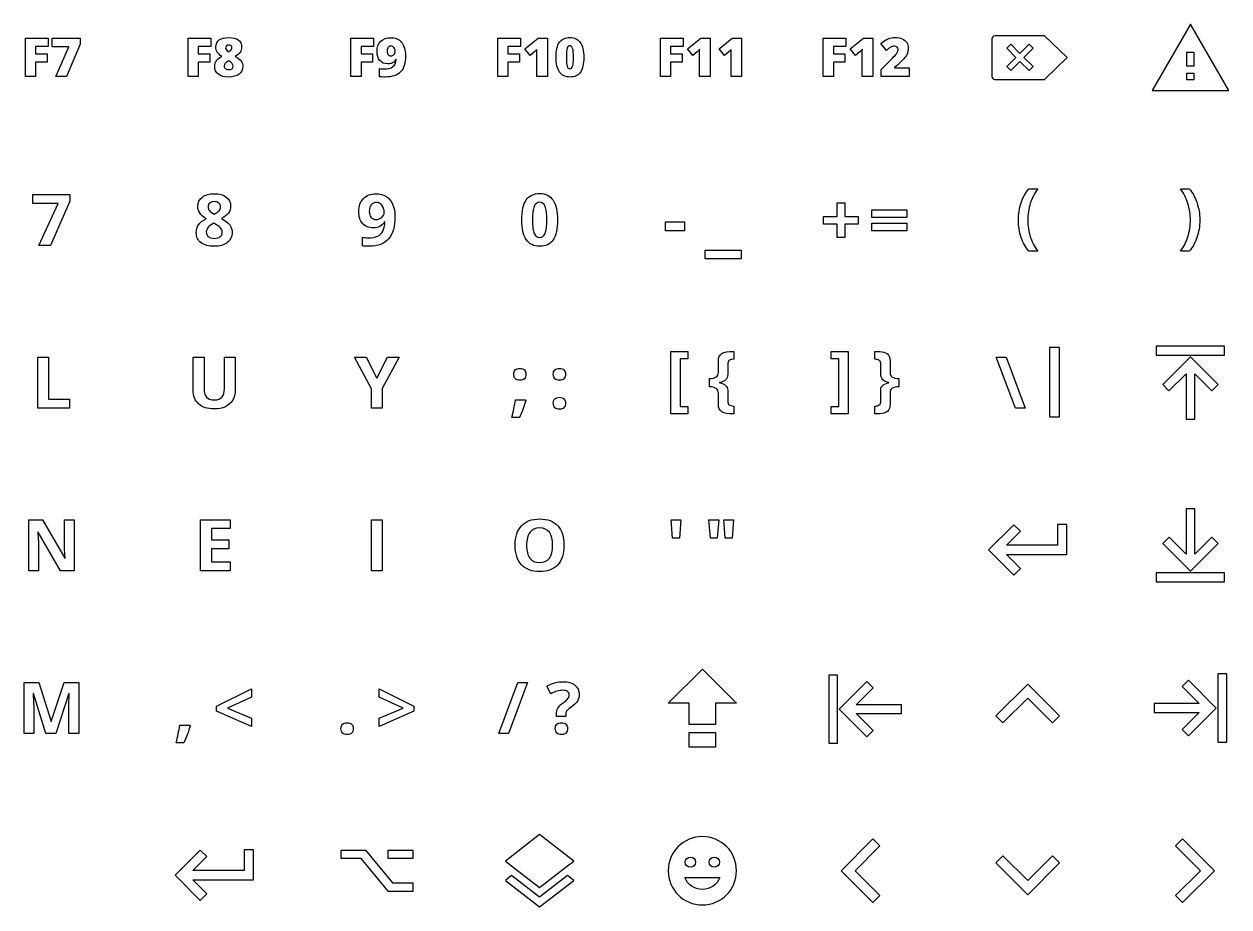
# Model space of a CAD drawing. Extents: x 5 to 280, y 5 to 108.
# Drawn here: x 139.2 to 280.3, y 4.9 to 108.2 of the extents above; entities that cross this region are included whole.
import ezdxf

# ---------------------------------------------------------------- set-up
doc = ezdxf.new("R2010")
doc.units = 0
doc.layers.add('Legends', color=7, linetype='CONTINUOUS')

msp = doc.modelspace()

# ---------------------------------------------------------------- linework, layer by layer
at = {"layer": 'Legends', "color": 7}
for points in [[(271.30001, 100.46364), (280.30001, 100.46364), (275.80002, 108.236361)], [(140.587825, 102.1), (139.390492, 102.1), (139.390492, 106.6), (142.049863, 106.6), (142.049863, 105.624282), (140.587825, 105.624282), (140.587825, 104.765527), (141.935978, 104.765527), (141.935978, 103.789809), (140.587825, 103.789809)], [(142.945554, 102.1), (144.490697, 105.587346), (142.542339, 105.587346), (142.542339, 106.593844), (145.789603, 106.593844), (145.789603, 105.876676), (144.204446, 102.1)], [(159.637825, 102.100001), (158.440492, 102.100001), (158.440492, 106.600002), (161.099863, 106.600002), (161.099863, 105.624284), (159.637825, 105.624284), (159.637825, 104.765528), (160.985978, 104.765528), (160.985978, 103.78981), (159.637825, 103.78981)], [(163.211354, 106.664639)], [(178.687825, 102.099997), (177.490492, 102.099997), (177.490492, 106.599997), (180.149863, 106.599997), (180.149863, 105.624279), (178.687825, 105.624279), (178.687825, 104.765524), (180.035978, 104.765524), (180.035978, 103.789806), (178.687825, 103.789806)], [(195.891039, 102.099997), (194.693707, 102.099997), (194.693707, 106.599997), (197.353078, 106.599997), (197.353078, 105.624279), (195.891039, 105.624279), (195.891039, 104.765524), (197.239193, 104.765524), (197.239193, 103.789806), (195.891039, 103.789806)], [(214.941039, 102.1), (213.743707, 102.1), (213.743707, 106.6), (216.403078, 106.6), (216.403078, 105.624282), (214.941039, 105.624282), (214.941039, 104.765527), (216.289193, 104.765527), (216.289193, 103.789809), (214.941039, 103.789809)], [(233.991039, 102.1), (232.793707, 102.1), (232.793707, 106.6), (235.453078, 106.6), (235.453078, 105.624282), (233.991039, 105.624282), (233.991039, 104.765527), (235.339193, 104.765527), (235.339193, 103.789809), (233.991039, 103.789809)], [(254.290191, 103.257826), (255.368823, 104.336459), (254.290191, 105.408087), (254.759466, 105.89137), (255.838098, 104.805734), (256.91673, 105.89137), (257.386005, 105.408087), (256.307373, 104.336459), (257.386005, 103.257826), (256.91673, 102.788551), (255.838098, 103.867183), (254.759466, 102.788551)], [(163.205201, 105.787416)], [(182.193638, 105.673527)], [(183.889599, 104.540835)], [(276.20911, 103.327276), (275.39092, 103.327276), (275.39092, 104.963637), (276.20911, 104.963637)], [(162.675786, 103.33427)], [(202.730301, 104.343841)], [(204.770999, 104.343841)], [(252.896375, 101.765952)], [(276.20911, 101.690914), (275.39092, 101.690914), (275.39092, 102.509095), (276.20911, 102.509095)], [(140.984885, 82.299998), (143.237962, 87.224759), (140.279002, 87.224759), (140.279002, 88.29179), (144.584063, 88.29179), (144.584063, 87.49562), (142.31457, 82.299998)], [(161.508209, 88.377973)], [(161.500001, 87.450477)], [(180.488451, 87.351981)], [(234.419789, 84.811626), (232.831554, 84.811626), (232.831554, 85.710395), (234.419789, 85.710395), (234.419789, 87.310942), (235.318558, 87.310942), (235.318558, 85.710395), (236.906793, 85.710395), (236.906793, 84.811626), (235.318558, 84.811626), (235.318558, 83.231599), (234.419789, 83.231599)], [(238.497312, 85.603692), (238.497312, 86.50246), (242.572551, 86.50246), (242.572551, 85.603692)], [(182.659448, 85.739125)], [(198.766876, 85.299998)], [(201.701212, 85.299998)], [(214.353127, 84.04008), (214.353127, 85.066072), (216.556958, 85.066072), (216.556958, 84.04008)], [(238.497312, 84.015457), (238.497312, 84.914225), (242.572551, 84.914225), (242.572551, 84.015457)], [(255.65833, 85.267165)], [(276.88345, 85.267171)], [(160.572504, 83.896442)], [(223.213592, 80.744595), (218.978298, 80.744595), (218.978298, 81.754171), (223.213592, 81.754171)], [(140.833038, 63.250003), (140.833038, 69.250003), (142.105268, 69.250003), (142.105268, 64.300619), (144.53892, 64.300619), (144.53892, 63.250003)], [(180.545877, 66.779415), (181.797587, 69.250003), (183.168312, 69.250003), (181.177888, 65.585161), (181.177888, 63.250003), (179.913866, 63.250003), (179.913866, 65.544121), (177.923442, 69.250003), (179.302375, 69.250003)], [(216.95505, 62.585159), (214.96873, 62.585159), (214.96873, 69.914844), (216.95505, 69.914844), (216.95505, 69.048907), (216.03577, 69.048907), (216.03577, 63.451096), (216.95505, 63.451096)], [(233.72531, 63.451096), (234.64049, 63.451096), (234.64049, 69.048907), (233.72531, 69.048907), (233.72531, 69.914844), (235.71163, 69.914844), (235.71163, 62.585159), (233.72531, 62.585159)], [(254.20421, 69.249996), (256.44088, 63.249996), (255.30408, 63.249996), (253.06741, 69.249996)], [(259.33274, 70.41463), (260.43261, 70.41463), (260.43261, 62.198488), (259.33274, 62.198488)], [(279.799885, 70.505853), (271.799885, 70.505853), (271.799885, 69.468743), (279.799885, 69.468743)], [(279.049885, 66.025383), (275.799885, 69.275383), (272.549885, 66.025433), (273.286213, 65.289103), (275.280354, 67.287153), (275.280354, 61.994183), (276.319416, 61.994183), (276.319416, 67.287153), (278.313557, 65.293013)], [(196.567149, 67.226744)], [(201.196424, 67.226744)], [(201.196424, 63.836868)], [(272.550131, 47.424619), (275.800131, 44.174619), (279.050131, 47.424569), (278.313803, 48.160899), (276.319662, 46.162849), (276.319662, 51.455819), (275.2806, 51.455819), (275.2806, 46.162849), (273.286459, 48.156989)], [(163.355004, 44.200003), (159.899464, 44.200003), (159.899464, 50.200003), (163.355004, 50.200003), (163.355004, 49.157595), (161.171693, 49.157595), (161.171693, 47.840222), (163.203157, 47.840222), (163.203157, 46.797814), (161.171693, 46.797814), (161.171693, 45.250619), (163.355004, 45.250619)], [(179.909762, 44.200003), (179.909762, 50.200003), (181.181991, 50.200003), (181.181991, 44.200003)], [(216.146561, 50.199997), (215.978298, 48.033102), (215.169817, 48.033102), (215.001554, 50.199997)], [(220.562429, 50.199997), (220.394167, 48.033102), (219.585685, 48.033102), (219.417423, 50.199997)], [(222.294304, 50.199997), (222.126041, 48.033102), (221.317559, 48.033102), (221.149297, 50.199997)], [(260.24297, 49.642578), (260.24297, 49.568358), (260.24297, 47.218749), (254.26055, 47.218749), (255.88164, 48.845702), (255.1082, 49.61914), (252.15898, 46.671874), (255.1082, 43.722655), (255.88164, 44.501952), (254.25859, 46.123046), (261.34062, 46.123046), (261.34062, 49.642577)], [(198.073305, 47.208208)], [(202.452238, 47.208208)], [(271.800131, 42.944149), (279.800131, 42.944149), (279.800131, 43.981259), (271.800131, 43.981259)], [(220.18059, 26.221028), (217.11937, 26.221028), (217.11937, 28.715173), (214.64998, 28.715173), (218.64998, 32.715173), (222.64998, 28.715173), (220.18059, 28.715173)], [(198.196424, 31.149995), (195.959762, 25.149995), (194.822963, 25.149995), (197.059625, 31.149995)], [(233.44414, 32.017578), (233.44414, 24.017578), (234.48125, 24.017578), (234.48125, 32.017578)], [(237.92461, 31.267578), (234.67461, 28.017578), (237.92456, 24.767578), (238.66089, 25.503906), (236.66284, 27.498047), (241.95581, 27.498047), (241.95581, 28.537109), (236.66284, 28.537109), (238.65698, 30.53125)], [(275.57539, 24.90012), (278.82539, 28.15012), (275.57544, 31.40012), (274.83911, 30.663792), (276.83716, 28.669651), (271.54419, 28.669651), (271.54419, 27.630589), (276.83716, 27.630589), (274.84302, 25.636448)], [(280.05586, 24.15012), (280.05586, 32.15012), (279.01875, 32.15012), (279.01875, 24.15012)], [(165.85429, 25.983103), (161.779051, 27.78064), (161.779051, 28.367507), (165.85429, 30.403075), (165.85429, 29.418123), (163.047176, 28.117165), (165.85429, 26.963951)], [(180.804427, 26.963949), (183.61154, 28.117163), (180.804427, 29.418121), (180.804427, 30.403073), (184.879666, 28.367505), (184.879666, 27.780638), (180.804427, 25.983101)], [(256.75078, 30.957033), (253.01641, 27.222658), (253.84258, 26.402346), (256.75078, 29.308596), (259.65703, 26.402346), (260.4832, 27.222658), (260.3953, 27.312498)], [(176.343415, 25.736863)], [(201.43035, 25.736863)], [(217.11937, 25.276398), (220.18059, 25.276398), (220.18059, 23.584814), (217.11937, 23.584814)], [(199.59999, 7.11556), (202.8711, 9.66223), (203.59999, 10.22667), (199.59999, 13.33779), (195.59999, 10.22667), (196.32444, 9.66223)], [(238.62773, 12.83398), (238.53793, 12.74418), (234.8934, 9.09965), (238.62777, 5.36723), (239.44809, 6.1934), (236.53988, 9.09965), (239.44809, 12.00785)], [(274.87188, 12.83398), (274.05156, 12.00781), (276.95977, 9.09961), (274.05156, 6.19336), (274.87188, 5.36719), (274.96168, 5.45509), (278.60621, 9.09962)], [(164.99297, 11.54297), (164.99297, 11.46877), (164.99297, 9.11916), (159.01055, 9.11916), (160.63164, 10.74611), (159.8582, 11.51955), (156.90898, 8.57033), (159.8582, 5.62307), (160.63164, 6.40236), (159.0125, 8.0215), (166.09062, 8.0215), (166.09062, 11.54299)], [(176.34754, 11.51724), (179.21211, 11.51724), (182.37627, 7.66771), (184.75247, 7.66771), (184.75247, 6.68276), (181.8879, 6.68276), (178.72374, 10.53228), (176.34754, 10.53228)], [(181.87969, 11.51724), (184.75247, 11.51724), (184.75247, 10.53228), (181.87969, 10.53228)], [(253.84258, 10.84766), (253.01641, 10.02734), (253.10431, 9.93754), (256.75079, 6.29301), (260.48321, 10.02738), (259.65704, 10.8477), (256.75079, 7.94145)], [(199.59999, 5.98667), (196.32, 8.53334), (195.59999, 7.97334), (199.59999, 4.86223), (203.59999, 7.97334), (202.87555, 8.53779)], [(218.64999, 6.90001)]]:
    msp.add_lwpolyline(points, close=True, dxfattribs=at)
for points in [[(199.005951, 104.987138), (198.495007, 104.565456), (197.864022, 105.341106), (199.409165, 106.599997), (200.504924, 106.599997), (200.504924, 102.099997)], [(218.055951, 104.987141), (217.545007, 104.565458), (216.914022, 105.341108), (218.459165, 106.6), (219.554924, 106.6), (219.554924, 102.1)], [(221.749523, 104.987141), (221.238577, 104.565458), (220.607592, 105.341108), (222.152736, 106.6), (223.248495, 106.6), (223.248495, 102.1)], [(237.105951, 104.987141), (236.595007, 104.565458), (235.964022, 105.341108), (237.509165, 106.6), (238.604924, 106.6), (238.604924, 102.1)], [(240.205471, 105.162586), (239.537551, 105.944391)], [(252.546169, 106.493723), (252.546169, 102.116157)], [(252.896375, 101.765952), (258.709781, 101.765952), (261.37134, 104.315446), (258.709781, 106.843928), (252.896375, 106.843928)], [(200.504924, 102.099997), (199.270656, 102.099997), (199.270656, 104.48235)], [(219.554924, 102.1), (218.320656, 102.1), (218.320656, 104.482353)], [(223.248495, 102.1), (222.014227, 102.1), (222.014227, 104.482353)], [(238.604924, 102.1), (237.370656, 102.1), (237.370656, 104.482353)], [(180.870109, 102.069218), (180.870109, 103.032624)], [(182.790766, 104.103757), (182.753826, 104.103757)], [(242.852531, 102.1), (239.586799, 102.1), (239.586799, 102.900274), (240.685636, 104.011423)], [(241.15041, 103.1342), (241.15041, 103.10342), (242.852531, 103.10342), (242.852531, 102.1)], [(256.89363, 88.96484), (257.91962, 88.96484)], [(274.62217, 88.964845), (275.64816, 88.964845)], [(181.489819, 85.082491), (181.440569, 85.082491)], [(178.842761, 82.275379), (178.842761, 83.293158)], [(257.91141, 81.635155), (256.89363, 81.635155)], [(275.64816, 81.63516), (274.63038, 81.63516)], [(159.037631, 65.384066), (159.037631, 69.250003), (160.305756, 69.250003), (160.305756, 65.576953)], [(162.694265, 65.585161), (162.694265, 69.250003), (163.962391, 69.250003)], [(163.962391, 69.250003), (163.962391, 65.36765)], [(222.33125, 69.914842), (222.33125, 68.99145)], [(238.82654, 68.99145), (238.82654, 69.914842)], [(220.53371, 67.436048), (220.53371, 67.468878), (220.53371, 68.773939)], [(221.61716, 68.41279), (221.61716, 67.185704)], [(239.54063, 67.185704), (239.54063, 68.41279)], [(240.62408, 68.773939), (240.62408, 67.468878), (240.62408, 67.427838)], [(219.4831, 65.757526), (219.4831, 66.738374)], [(241.67469, 66.738372), (241.67469, 65.757524)], [(220.53371, 63.730158), (220.53371, 65.022916)], [(220.65683, 66.274624), (220.65683, 66.225374)], [(221.61716, 65.355333), (221.61716, 65.318393), (221.61716, 64.091307)], [(239.54063, 64.091315), (239.54063, 65.318401), (239.54063, 65.363541)], [(240.49686, 66.225374), (240.49686, 66.274624)], [(240.62408, 65.022914), (240.62408, 63.730166)], [(196.760036, 64.226745), (197.909146, 64.226745)], [(197.909146, 64.226745), (197.970705, 64.132355)], [(222.33125, 63.512648), (222.33125, 62.585151)], [(238.82654, 62.585159), (238.82654, 63.512656)], [(197.248407, 62.166555), (196.345535, 62.166555)], [(140.927428, 47.023532), (140.927428, 44.200003), (139.79063, 44.200003), (139.79063, 50.200003), (141.395281, 50.200003), (144.0013, 45.706159), (144.03003, 45.706159)], [(143.968468, 47.360058), (143.968468, 50.200003), (145.113475, 50.200003), (145.113475, 44.200003)], [(145.113475, 44.200003), (143.496512, 44.200003), (140.886389, 48.738991), (140.849453, 48.738991)], [(140.377507, 27.940695), (140.377507, 25.149997), (139.240709, 25.149997), (139.240709, 31.149997), (140.972583, 31.149997), (142.392555, 26.561762), (142.417179, 26.561762), (143.923335, 31.149997), (145.655209, 31.149997), (145.655209, 25.149997), (144.469162, 25.149997), (144.469162, 27.989942)], [(141.781064, 25.149997), (140.336468, 29.857247), (140.299532, 29.857247)], [(144.530722, 29.849039), (144.493782, 29.849039), (142.946591, 25.149997), (141.781064, 25.149997)], [(200.900938, 29.824414), (200.453606, 30.723182)], [(201.561677, 27.140419), (201.561677, 27.444113)], [(202.649228, 27.386657), (202.649228, 27.140419), (201.561677, 27.140419)], [(157.461677, 26.126742), (158.610788, 26.126742), (158.672348, 26.03235)], [(157.950049, 24.06655), (157.047177, 24.06655)], [(216.60599, 8.30001), (220.69399, 8.30001)]]:
    msp.add_lwpolyline(points, dxfattribs=at)
for points in [[(161.693912, 105.571958), (161.693912, 105.916691), (161.828317, 106.184475), (162.097127, 106.37531)], [(162.097127, 106.37531), (162.365937, 106.568196), (162.737346, 106.664639), (163.211354, 106.664639)], [(163.211354, 106.664639), (163.685362, 106.664639), (164.053693, 106.569222), (164.316347, 106.378388)], [(164.316347, 106.378388), (164.581053, 106.187553), (164.713406, 105.916691), (164.713406, 105.565802)], [(180.565386, 105.048701), (180.565386, 105.547333), (180.706973, 105.938236), (180.990146, 106.221409)], [(180.990146, 106.221409), (181.275372, 106.504583), (181.665249, 106.64617), (182.159777, 106.64617)], [(182.159777, 106.64617), (182.709709, 106.64617), (183.135495, 106.463544), (183.437137, 106.09829)], [(183.437137, 106.09829), (183.738779, 105.733037), (183.889599, 105.213885), (183.889599, 104.540835)], [(201.520657, 104.343841), (201.520657, 105.144115), (201.654036, 105.730982), (201.920793, 106.104443)], [(201.920793, 106.104443), (202.187551, 106.477904), (202.595896, 106.664635), (203.145828, 106.664635)], [(203.145828, 106.664635), (203.681396, 106.664635), (204.085636, 106.469696), (204.35855, 106.07982)], [(204.35855, 106.07982), (204.633516, 105.691995), (204.770999, 105.113335), (204.770999, 104.343841)], [(239.537551, 105.944391), (239.769425, 106.151642), (239.964364, 106.299385), (240.122367, 106.38762)], [(240.122367, 106.38762), (240.28037, 106.477907), (240.45171, 106.546649), (240.636388, 106.593844)], [(240.636388, 106.593844), (240.823119, 106.64104), (241.032421, 106.664637), (241.264295, 106.664637)], [(241.264295, 106.664637), (241.555677, 106.664637), (241.815253, 106.613338), (242.043023, 106.510739)], [(242.043023, 106.510739), (242.272846, 106.408139), (242.450343, 106.261423), (242.575513, 106.070588)], [(242.575513, 106.070588), (242.702736, 105.881806), (242.766347, 105.669425), (242.766347, 105.433447)], [(252.896375, 106.843928), (252.686251, 106.843928), (252.546169, 106.703846), (252.546169, 106.493723)], [(161.857045, 104.965597), (161.74829, 105.150275), (161.693912, 105.352396), (161.693912, 105.571958)], [(161.749316, 103.949865), (161.874487, 104.134543), (162.084815, 104.30178), (162.380301, 104.451575)], [(162.380301, 104.451575), (162.142271, 104.61163), (161.967852, 104.78297), (161.857045, 104.965597)], [(162.940492, 105.695077), (162.868673, 105.63557), (162.832763, 105.557595), (162.832763, 105.461151)], [(162.832763, 105.461151), (162.832763, 105.284681), (162.952804, 105.12873), (163.192886, 104.993299)], [(163.205198, 105.787416), (163.100547, 105.787416), (163.012312, 105.756637), (162.940492, 105.695077)], [(163.192886, 104.993299), (163.338577, 105.07743), (163.438098, 105.15438), (163.49145, 105.224147)], [(163.463751, 105.698155), (163.391932, 105.757663), (163.305749, 105.787416), (163.205201, 105.787416)], [(163.57148, 105.461151), (163.57148, 105.559646), (163.535571, 105.638648), (163.463751, 105.698155)], [(163.49145, 105.224147), (163.544804, 105.293915), (163.57148, 105.372916), (163.57148, 105.461151)], [(164.525649, 104.937895), (164.402531, 104.759372), (164.206566, 104.603422), (163.937756, 104.470043)], [(163.937756, 104.470043), (164.270178, 104.28126), (164.504104, 104.092478), (164.639535, 103.903695)], [(164.713406, 105.565802), (164.713406, 105.327772), (164.650821, 105.11847), (164.525649, 104.937895)], [(180.894729, 103.971409), (180.675167, 104.232011), (180.565386, 104.591108), (180.565386, 105.048701)], [(181.867373, 105.528862), (181.785294, 105.432419), (181.744254, 105.277494), (181.744254, 105.064088)], [(181.744254, 105.064088), (181.744254, 104.895825), (181.780164, 104.76142), (181.851983, 104.660873)], [(181.851983, 104.660873), (181.923803, 104.562378), (182.033584, 104.51313), (182.181327, 104.51313)], [(182.193638, 105.673527), (182.06026, 105.673527), (181.951505, 105.625305), (181.867373, 105.528862)], [(182.181327, 104.51313), (182.314706, 104.51313), (182.430643, 104.561352), (182.529138, 104.657795)], [(182.538372, 105.476536), (182.448085, 105.607863), (182.333174, 105.673527), (182.193638, 105.673527)], [(182.529138, 104.657795), (182.627634, 104.754238), (182.676881, 104.870175), (182.676881, 105.005606)], [(182.676881, 105.005606), (182.676881, 105.188233), (182.630712, 105.345209), (182.538372, 105.476536)], [(183.889603, 104.540832), (183.889603, 103.660531), (183.699795, 103.02339), (183.320178, 102.629409)], [(199.289124, 105.276468), (199.213201, 105.184129), (199.11881, 105.087686), (199.005951, 104.987138)], [(199.270656, 104.48235), (199.270656, 104.77168), (199.276812, 105.036386), (199.289124, 105.276468)], [(202.825721, 105.402665), (202.762108, 105.209779), (202.730301, 104.856837), (202.730301, 104.343841)], [(203.145831, 105.691995), (202.996036, 105.691995), (202.889333, 105.595551), (202.825721, 105.402665)], [(203.46594, 105.390353), (203.402327, 105.591448), (203.295624, 105.691995), (203.145831, 105.691995)], [(203.56136, 104.343841), (203.56136, 104.842473), (203.529554, 105.191311), (203.46594, 105.390353)], [(218.339124, 105.276471), (218.263201, 105.184132), (218.16881, 105.087688), (218.055951, 104.987141)], [(218.320656, 104.482353), (218.320656, 104.771683), (218.326812, 105.036389), (218.339124, 105.276471)], [(222.032697, 105.276471), (221.956774, 105.184132), (221.862383, 105.087688), (221.749523, 104.987141)], [(222.014227, 104.482353), (222.014227, 104.771683), (222.020384, 105.036389), (222.032697, 105.276471)], [(237.389124, 105.276471), (237.313201, 105.184132), (237.21881, 105.087688), (237.105951, 104.987141)], [(237.370656, 104.482353), (237.370656, 104.771683), (237.376812, 105.036389), (237.389124, 105.276471)], [(240.694869, 105.519631), (240.551231, 105.439604), (240.388098, 105.320588), (240.205471, 105.162586)], [(240.685636, 104.011423), (240.99959, 104.33974), (241.204788, 104.563406), (241.301231, 104.682422)], [(241.125786, 105.64275), (240.984199, 105.64275), (240.84056, 105.60171), (240.694869, 105.519631)], [(241.445895, 105.541177), (241.369972, 105.608892), (241.263269, 105.64275), (241.125786, 105.64275)], [(241.301231, 104.682422), (241.397675, 104.803489), (241.464364, 104.907114), (241.5013, 104.993297)], [(241.55978, 105.264159), (241.55978, 105.381122), (241.521819, 105.473461), (241.445895, 105.541177)], [(241.5013, 104.993297), (241.540287, 105.07948), (241.55978, 105.169768), (241.55978, 105.264159)], [(242.495481, 104.500821), (242.403145, 104.357182), (242.280028, 104.205335), (242.126129, 104.045281)], [(242.698627, 104.944049), (242.655534, 104.794254), (242.587819, 104.646511), (242.495481, 104.500821)], [(242.766347, 105.433447), (242.766347, 105.256977), (242.743774, 105.093844), (242.698627, 104.944049)], [(161.561559, 103.285022), (161.561559, 103.545624), (161.624145, 103.767238), (161.749316, 103.949865)], [(161.983242, 102.358551), (161.70212, 102.57401), (161.561559, 102.882834), (161.561559, 103.285022)], [(162.792749, 103.642067), (162.714774, 103.545624), (162.675786, 103.443025), (162.675786, 103.33427)], [(162.675786, 103.33427), (162.675786, 103.207047), (162.72093, 103.104448), (162.811217, 103.026472)], [(163.18673, 103.934475), (163.004104, 103.838032), (162.872777, 103.740563), (162.792749, 103.642067)], [(162.811217, 103.026472), (162.901505, 102.950549), (163.026676, 102.912587), (163.18673, 102.912587)], [(163.608413, 103.605131), (163.530438, 103.703627), (163.389877, 103.813408), (163.18673, 103.934475)], [(163.18673, 102.912587), (163.54788, 102.912587), (163.728454, 103.04494), (163.728454, 103.309646)], [(163.728454, 103.309646), (163.728454, 103.410194), (163.688441, 103.508689), (163.608413, 103.605131)], [(164.845759, 103.297334), (164.845759, 102.897198), (164.701094, 102.587348), (164.411764, 102.367785)], [(164.639535, 103.903695), (164.777018, 103.716965), (164.845759, 103.514844), (164.845759, 103.297334)], [(180.870109, 103.032624), (181.04658, 102.999791), (181.223051, 102.983374), (181.399521, 102.983374)], [(181.808888, 103.580507), (181.419011, 103.580507), (181.114291, 103.710808), (180.894729, 103.971409)], [(181.399521, 102.983374), (181.834542, 102.983374), (182.170041, 103.072635), (182.406019, 103.251158)], [(182.23057, 103.632827), (182.117712, 103.597947), (181.977151, 103.580507), (181.808888, 103.580507)], [(182.516822, 103.783648), (182.438847, 103.717988), (182.34343, 103.667714), (182.23057, 103.632827)], [(182.406019, 103.251158), (182.641997, 103.431733), (182.770246, 103.715932), (182.790766, 104.103757)], [(182.753826, 104.103757), (182.673799, 103.956015), (182.594798, 103.849311), (182.516822, 103.783648)], [(201.930027, 102.617097), (201.657114, 103.004922), (201.520657, 103.580504), (201.520657, 104.343841)], [(202.730301, 104.343841), (202.730301, 103.83495), (202.762108, 103.485087), (202.825721, 103.294252)], [(202.825721, 103.294252), (202.889335, 103.103417), (202.996038, 103.008), (203.145831, 103.008)], [(203.145831, 103.008), (203.297678, 103.008), (203.404381, 103.106495), (203.46594, 103.303486)], [(203.46594, 103.303486), (203.529554, 103.500476), (203.56136, 103.847261), (203.56136, 104.343841)], [(204.770999, 104.343841), (204.770999, 103.547672), (204.63762, 102.963882), (204.370862, 102.592473)], [(242.126129, 104.045281), (241.974282, 103.885226), (241.649042, 103.581532), (241.15041, 103.1342)], [(163.199042, 102.038442), (162.66963, 102.038442), (162.264364, 102.145145), (161.983242, 102.358551)], [(164.411764, 102.367785), (164.122435, 102.148223), (163.718194, 102.038442), (163.199042, 102.038442)], [(181.498016, 102.038438), (181.22305, 102.038438), (181.013748, 102.048698), (180.870109, 102.069218)], [(183.320178, 102.629409), (182.940561, 102.235428), (182.333174, 102.038438), (181.498016, 102.038438)], [(203.145828, 102.038438), (202.608208, 102.038438), (202.202941, 102.231324), (201.930027, 102.617097)], [(204.370862, 102.592473), (204.104104, 102.223116), (203.69576, 102.038438), (203.145828, 102.038438)], [(252.546169, 102.116157), (252.546169, 101.906034), (252.686251, 101.765952), (252.896375, 101.765952)], [(255.97434, 87.302733), (256.187747, 87.934743), (256.494177, 88.488779), (256.89363, 88.96484)], [(257.91962, 88.96484), (257.533847, 88.436796), (257.242464, 87.856768), (257.04547, 87.224758)], [(275.49631, 87.224763), (275.299324, 87.856774), (275.007944, 88.436801), (274.62217, 88.964845)], [(275.64816, 88.964845), (276.050347, 88.486049), (276.356777, 87.929277), (276.56745, 87.294531)], [(159.583448, 86.937481), (159.583448, 87.367029), (159.761287, 87.714499), (160.116964, 87.979888)], [(160.116964, 87.979888), (160.472641, 88.245278), (160.936389, 88.377973), (161.508209, 88.377973)], [(161.508209, 88.377973), (162.082764, 88.377973), (162.545145, 88.246646), (162.895349, 87.983992)], [(162.895349, 87.983992), (163.248291, 87.724075), (163.424761, 87.372501), (163.424761, 86.929273)], [(178.424154, 86.284953), (178.424154, 86.927908), (178.606097, 87.435432), (178.969982, 87.807525)], [(178.969982, 87.807525), (179.336603, 88.182354), (179.834551, 88.369768), (180.463826, 88.369768)], [(180.463826, 88.369768), (180.907054, 88.369768), (181.294195, 88.265801), (181.625248, 88.057867)], [(181.625248, 88.057867), (181.959038, 87.849933), (182.214852, 87.547607), (182.39269, 87.15089)], [(197.506958, 85.299998), (197.506958, 86.358822), (197.677956, 87.138575), (198.019954, 87.639259)], [(198.019954, 87.639259), (198.361951, 88.142679), (198.888627, 88.394389), (199.599981, 88.394389)], [(199.599981, 88.394389), (200.292183, 88.394389), (200.814755, 88.131735), (201.167696, 87.606427)], [(201.167696, 87.606427), (201.523374, 87.08112), (201.701212, 86.31231), (201.701212, 85.299998)], [(159.809166, 86.128999), (159.658688, 86.375237), (159.583448, 86.644731), (159.583448, 86.937481)], [(160.54788, 85.435429), (160.205883, 85.651571), (159.959645, 85.882761), (159.809166, 86.128999)], [(160.974693, 87.282214), (160.843366, 87.172775), (160.777703, 87.025032), (160.777703, 86.838986)], [(160.777703, 86.838986), (160.777703, 86.674827), (160.829686, 86.527084), (160.933653, 86.395757)], [(160.933653, 86.395757), (161.040357, 86.267166), (161.231875, 86.134471), (161.508209, 85.997672)], [(161.500001, 87.450477), (161.283859, 87.450477), (161.108756, 87.394389), (160.974693, 87.282214)], [(162.025308, 87.286318), (161.88851, 87.395757), (161.713407, 87.450477), (161.500001, 87.450477)], [(161.508209, 85.997672), (161.776335, 86.123527), (161.963749, 86.252118), (162.070452, 86.383445)], [(162.230507, 86.838986), (162.230507, 87.027768), (162.162108, 87.176879), (162.025308, 87.286318)], [(162.070452, 86.383445), (162.177156, 86.514772), (162.230507, 86.666619), (162.230507, 86.838986)], [(163.170315, 86.108479), (163.000685, 85.870449), (162.727087, 85.657043), (162.349522, 85.468261)], [(163.424761, 86.929273), (163.424761, 86.622843), (163.339946, 86.349246), (163.170315, 86.108479)], [(178.87559, 84.8855), (178.574633, 85.222026), (178.424154, 85.68851), (178.424154, 86.284953)], [(179.872856, 87.08112), (179.725113, 86.900545), (179.651242, 86.640627), (179.651242, 86.301366)], [(179.651242, 86.301366), (179.651242, 86.011352), (179.718274, 85.78153), (179.852336, 85.611899)], [(180.488451, 87.351981), (180.225797, 87.351981), (180.020599, 87.261694), (179.872856, 87.08112)], [(181.140982, 87.015456), (180.971352, 87.239806), (180.753841, 87.351981), (180.488451, 87.351981)], [(181.124566, 85.607796), (181.307877, 85.777426), (181.399532, 85.971681), (181.399532, 86.190559)], [(181.399532, 86.190559), (181.399532, 86.51614), (181.313349, 86.791106), (181.140982, 87.015456)], [(182.39269, 87.15089), (182.570529, 86.756909), (182.659448, 86.286321), (182.659448, 85.739125)], [(198.959762, 86.884129), (198.831171, 86.56402), (198.766876, 86.035976), (198.766876, 85.299998)], [(199.599981, 87.368397), (199.301759, 87.368397), (199.088353, 87.206975), (198.959762, 86.884129)], [(200.236095, 86.884129), (200.104769, 87.206975), (199.89273, 87.368397), (199.599981, 87.368397)], [(200.43719, 85.299998), (200.43719, 86.035976), (200.370159, 86.56402), (200.236095, 86.884129)], [(255.65833, 85.267165), (255.65833, 85.992199), (255.763667, 86.670722), (255.97434, 87.302733)], [(257.04547, 87.224758), (256.848484, 86.592746), (256.74999, 85.942951), (256.74999, 85.275373)], [(275.7918, 85.275379), (275.7918, 85.942957), (275.693304, 86.592752), (275.49631, 87.224763)], [(276.56745, 87.294531), (276.778117, 86.662519), (276.88345, 85.986733), (276.88345, 85.267171)], [(159.39877, 83.82257), (159.39877, 84.164567), (159.489057, 84.468261), (159.669632, 84.733651)], [(159.669632, 84.733651), (159.852942, 84.99904), (160.145692, 85.232967), (160.54788, 85.435429)], [(161.446649, 84.914225), (160.863886, 84.6461), (160.572504, 84.306838), (160.572504, 83.896442)], [(162.197675, 84.401229), (162.04446, 84.562652), (161.794118, 84.733651), (161.446649, 84.914225)], [(162.349522, 85.468261), (162.798222, 85.227495), (163.1197, 84.975785), (163.313954, 84.713131)], [(163.313954, 84.713131), (163.510945, 84.453213), (163.60944, 84.167303), (163.60944, 83.855402)], [(180.110884, 84.384817), (179.588313, 84.384817), (179.176548, 84.551711), (178.87559, 84.8855)], [(179.852336, 85.611899), (179.986399, 85.442269), (180.19023, 85.357454), (180.463828, 85.357454)], [(180.463828, 85.357454), (180.72101, 85.357454), (180.941256, 85.440901), (181.124566, 85.607796)], [(181.440569, 85.082491), (181.281883, 84.825309), (181.098572, 84.644734), (180.890638, 84.540767)], [(181.239477, 83.978524), (181.384484, 84.24665), (181.467931, 84.614639), (181.489819, 85.082491)], [(182.65945, 85.739122), (182.65945, 84.55718), (182.410476, 83.674827), (181.912528, 83.092064)], [(198.032265, 82.997673), (197.68206, 83.517508), (197.506958, 84.28495), (197.506958, 85.299998)], [(198.766876, 85.299998), (198.766876, 84.56402), (198.829803, 84.035976), (198.955658, 83.715867)], [(200.240199, 83.724075), (200.371527, 84.04692), (200.43719, 84.572228), (200.43719, 85.299998)], [(201.701212, 85.299998), (201.701212, 84.252119), (201.528846, 83.476469), (201.184112, 82.973049)], [(255.97434, 83.26443), (255.763667, 83.885496), (255.65833, 84.553075), (255.65833, 85.267165)], [(256.74999, 85.275373), (256.74999, 84.605058), (256.849854, 83.956631), (257.04958, 83.330093)], [(275.4881, 83.325995), (275.690567, 83.952533), (275.7918, 84.602328), (275.7918, 85.275379)], [(276.88345, 85.267171), (276.88345, 84.547609), (276.776747, 83.877294), (276.56334, 83.256227)], [(159.961013, 82.636524), (159.586184, 82.915593), (159.39877, 83.310942), (159.39877, 83.82257)], [(160.572504, 83.896442), (160.572504, 83.661147), (160.654584, 83.477836), (160.818742, 83.34651)], [(160.818742, 83.34651), (160.982901, 83.215183), (161.207251, 83.14952), (161.491793, 83.14952)], [(161.491793, 83.14952), (161.80643, 83.14952), (162.041724, 83.216551), (162.197675, 83.350614)], [(162.431601, 83.888234), (162.431601, 84.071544), (162.353626, 84.242542), (162.197675, 84.401229)], [(162.197675, 83.350614), (162.353626, 83.487412), (162.431601, 83.666619), (162.431601, 83.888234)], [(163.60944, 83.855402), (163.60944, 83.362926), (163.416554, 82.966209), (163.03078, 82.665251)], [(178.842761, 83.293158), (179.072583, 83.235704), (179.313349, 83.206978), (179.565059, 83.206978)], [(179.565059, 83.206978), (179.989135, 83.206978), (180.337973, 83.268537), (180.61157, 83.391657)], [(180.890638, 84.540767), (180.682704, 84.4368), (180.422786, 84.384817), (180.110884, 84.384817)], [(180.61157, 83.391657), (180.885168, 83.517511), (181.09447, 83.713134), (181.239477, 83.978524)], [(198.955658, 83.715867), (199.084249, 83.398493), (199.299023, 83.239807), (199.599981, 83.239807)], [(199.599981, 83.239807), (199.895466, 83.239807), (200.108873, 83.401229), (200.240199, 83.724075)], [(256.89363, 81.635155), (256.491437, 82.100271), (256.185007, 82.643362), (255.97434, 83.26443)], [(257.04958, 83.330093), (257.25204, 82.70629), (257.539317, 82.141311), (257.91141, 81.635155)], [(274.63038, 81.63516), (274.999734, 82.13858), (275.28564, 82.702191), (275.4881, 83.325995)], [(276.56334, 83.256227), (276.352674, 82.63516), (276.047614, 82.094804), (275.64816, 81.63516)], [(161.508209, 82.217919), (160.851574, 82.217919), (160.335842, 82.357454), (159.961013, 82.636524)], [(163.03078, 82.665251), (162.645008, 82.367029), (162.137484, 82.217919), (161.508209, 82.217919)], [(179.651242, 82.217919), (179.295565, 82.217919), (179.026071, 82.237072), (178.842761, 82.275379)], [(181.912528, 83.092064), (181.41458, 82.5093), (180.660818, 82.217919), (179.651242, 82.217919)], [(199.599981, 82.217919), (198.907778, 82.217919), (198.385207, 82.477837), (198.032265, 82.997673)], [(201.184112, 82.973049), (200.842115, 82.469629), (200.314071, 82.217919), (199.599981, 82.217919)], [(220.53371, 68.773939), (220.53371, 69.192543), (220.666407, 69.486661), (220.9318, 69.656292)], [(220.9318, 69.656292), (221.197187, 69.828658), (221.66367, 69.914842), (222.33125, 69.914842)], [(238.82654, 69.914842), (239.283447, 69.914842), (239.64186, 69.877906), (239.90178, 69.804035)], [(239.90178, 69.804035), (240.1617, 69.732899), (240.34638, 69.617988), (240.45582, 69.459302)], [(240.45582, 69.459302), (240.567994, 69.303351), (240.62408, 69.074897), (240.62408, 68.773939)], [(196.567149, 67.226744), (196.567149, 67.456566), (196.628709, 67.630301), (196.751828, 67.747948)], [(196.751828, 67.747948), (196.874947, 67.865595), (197.054153, 67.924419), (197.289447, 67.924419)], [(197.289447, 67.924419), (197.516534, 67.924419), (197.691636, 67.864227), (197.814755, 67.743844)], [(197.814755, 67.743844), (197.94061, 67.623461), (198.003538, 67.451094), (198.003538, 67.226744)], [(201.196424, 67.226744), (201.196424, 67.456566), (201.257984, 67.630301), (201.381102, 67.747948)], [(201.381102, 67.747948), (201.504222, 67.865595), (201.683428, 67.924419), (201.918722, 67.924419)], [(201.918722, 67.924419), (202.145808, 67.924419), (202.320911, 67.864227), (202.44403, 67.743844)], [(202.44403, 67.743844), (202.569885, 67.623461), (202.632812, 67.451094), (202.632812, 67.226744)], [(221.76901, 68.835499), (221.667777, 68.739739), (221.61716, 68.598836), (221.61716, 68.41279)], [(222.33125, 68.99145), (222.06039, 68.983243), (221.872977, 68.931259), (221.76901, 68.835499)], [(239.38878, 68.839603), (239.287554, 68.932626), (239.10014, 68.983242), (238.82654, 68.99145)], [(239.54063, 68.41279), (239.54063, 68.604308), (239.490014, 68.746579), (239.38878, 68.839603)], [(196.755932, 66.709644), (196.630077, 66.830027), (196.567149, 67.002394), (196.567149, 67.226744)], [(197.289447, 66.52907), (197.059625, 66.52907), (196.881787, 66.589261), (196.755932, 66.709644)], [(197.810651, 66.709644), (197.684796, 66.589261), (197.511062, 66.52907), (197.289447, 66.52907)], [(198.003538, 67.226744), (198.003538, 67.00513), (197.939242, 66.832763), (197.810651, 66.709644)], [(201.385206, 66.709644), (201.259352, 66.830027), (201.196424, 67.002394), (201.196424, 67.226744)], [(201.918722, 66.52907), (201.6889, 66.52907), (201.511062, 66.589261), (201.385206, 66.709644)], [(202.439926, 66.709644), (202.314071, 66.589261), (202.140336, 66.52907), (201.918722, 66.52907)], [(202.632812, 67.226744), (202.632812, 67.00513), (202.568517, 66.832763), (202.439926, 66.709644)], [(219.4831, 66.738374), (219.827834, 66.738374), (220.08912, 66.798565), (220.26696, 66.918948)], [(220.26696, 66.918948), (220.444794, 67.039331), (220.53371, 67.211698), (220.53371, 67.436048)], [(221.61716, 67.185704), (221.60076, 66.67134), (221.28065, 66.367646), (220.65683, 66.274624)], [(240.49686, 66.274624), (239.875787, 66.367646), (239.557044, 66.67134), (239.54063, 67.185704)], [(240.62408, 67.427838), (240.62408, 67.198016), (240.707527, 67.025649), (240.87442, 66.910738)], [(240.87442, 66.910738), (241.044054, 66.795827), (241.31081, 66.738372), (241.67469, 66.738372)], [(159.677849, 63.758895), (159.251037, 64.155612), (159.037631, 64.697336), (159.037631, 65.384066)], [(160.305756, 65.576953), (160.305756, 65.114572), (160.39878, 64.775311), (160.584826, 64.559169)], [(162.411091, 64.559169), (162.599874, 64.778047), (162.694265, 65.120044), (162.694265, 65.585161)], [(163.962391, 65.36765), (163.962391, 64.924422), (163.862528, 64.535913), (163.662801, 64.202124)], [(220.26285, 65.568743), (220.08501, 65.694598), (219.825094, 65.757526), (219.4831, 65.757526)], [(220.53371, 65.022916), (220.53371, 65.260946), (220.443424, 65.442888), (220.26285, 65.568743)], [(220.65683, 66.225374), (221.29705, 66.129614), (221.61716, 65.839601), (221.61716, 65.355333)], [(239.54063, 65.363541), (239.54063, 65.598835), (239.62134, 65.788985), (239.78276, 65.933992)], [(239.78276, 65.933992), (239.944187, 66.081734), (240.18222, 66.178862), (240.49686, 66.225374)], [(240.89084, 65.589261), (240.713, 65.477085), (240.62408, 65.288303), (240.62408, 65.022914)], [(241.67469, 65.757524), (241.332697, 65.757524), (241.071414, 65.701436), (240.89084, 65.589261)], [(161.475387, 63.167924), (160.703841, 63.167924), (160.104662, 63.364914), (159.677849, 63.758895)], [(160.584826, 64.559169), (160.770873, 64.343026), (161.07867, 64.234955), (161.508219, 64.234955)], [(161.508219, 64.234955), (161.924087, 64.234955), (162.225045, 64.343026), (162.411091, 64.559169)], [(163.662801, 64.202124), (163.465811, 63.868334), (163.179902, 63.61252), (162.805072, 63.434682)], [(196.345535, 62.166555), (196.523374, 62.894323), (196.66154, 63.581053), (196.760036, 64.226745)], [(197.970705, 64.132355), (197.828435, 63.579687), (197.587669, 62.924421), (197.248407, 62.166555)], [(201.196424, 63.836868), (201.196424, 64.06669), (201.257984, 64.240424), (201.381102, 64.358071)], [(201.385206, 63.319768), (201.259352, 63.442886), (201.196424, 63.615253), (201.196424, 63.836868)], [(201.381102, 64.358071), (201.504222, 64.475718), (201.683428, 64.534542), (201.918722, 64.534542)], [(201.918722, 64.534542), (202.145808, 64.534542), (202.320911, 64.47435), (202.44403, 64.353968)], [(202.44403, 64.353968), (202.569885, 64.233584), (202.632812, 64.061218), (202.632812, 63.836868)], [(202.632812, 63.836868), (202.632812, 63.620725), (202.569885, 63.449726), (202.44403, 63.323872)], [(220.9318, 62.843701), (220.666407, 63.013331), (220.53371, 63.308817), (220.53371, 63.730158)], [(221.61716, 64.091307), (221.61716, 63.90526), (221.667777, 63.764357), (221.76901, 63.668598)], [(221.76901, 63.668598), (221.870237, 63.572839), (222.05765, 63.520856), (222.33125, 63.512648)], [(238.82654, 63.512656), (239.0974, 63.518122), (239.283447, 63.56737), (239.38468, 63.660399)], [(239.38468, 63.660399), (239.488647, 63.753421), (239.54063, 63.89706), (239.54063, 64.091315)], [(240.62408, 63.730166), (240.62408, 63.423736), (240.567994, 63.192546), (240.45582, 63.036596)], [(162.805072, 63.434682), (162.430244, 63.256843), (161.987015, 63.167924), (161.475387, 63.167924)], [(201.918722, 63.139193), (201.6889, 63.139193), (201.511062, 63.199384), (201.385206, 63.319768)], [(202.44403, 63.323872), (202.318175, 63.200752), (202.143072, 63.139193), (201.918722, 63.139193)], [(222.33125, 62.585151), (221.66367, 62.585151), (221.197187, 62.671334), (220.9318, 62.843701)], [(239.89768, 62.695966), (239.640494, 62.622094), (239.283447, 62.585159), (238.82654, 62.585159)], [(240.45582, 63.036596), (240.34364, 62.880644), (240.157594, 62.767101), (239.89768, 62.695966)], [(196.739516, 47.216416), (196.739516, 48.215048), (196.985754, 48.977018), (197.47823, 49.502325)], [(197.47823, 49.502325), (197.973442, 50.030369), (198.68206, 50.294391), (199.604085, 50.294391)], [(199.604085, 50.294391), (200.526109, 50.294391), (201.230624, 50.029001), (201.717628, 49.498222)], [(201.717628, 49.498222), (202.207368, 48.967442), (202.452238, 48.204104), (202.452238, 47.208208)], [(140.849453, 48.738991), (140.901437, 47.937349), (140.927428, 47.36553), (140.927428, 47.023532)], [(198.459078, 48.722572), (198.201896, 48.38331), (198.073305, 47.878523), (198.073305, 47.208208)], [(199.604085, 49.235568), (199.097929, 49.235568), (198.71626, 49.064569), (198.459078, 48.722572)], [(201.118448, 47.208208), (201.118448, 48.559781), (200.61366, 49.235568), (199.604085, 49.235568)], [(144.03003, 45.706159), (143.988989, 46.485913), (143.968468, 47.037212), (143.968468, 47.360058)], [(197.47823, 44.918195), (196.985754, 45.45171), (196.739516, 46.217784), (196.739516, 47.216416)], [(198.073305, 47.208208), (198.073305, 46.537893), (198.200528, 46.033105), (198.454974, 45.693844)], [(199.595877, 45.184952), (200.610924, 45.184952), (201.118448, 45.85937), (201.118448, 47.208208)], [(202.452238, 47.208208), (202.452238, 46.215048), (202.206, 45.45171), (201.713524, 44.918195)], [(198.454974, 45.693844), (198.70942, 45.354582), (199.089721, 45.184952), (199.595877, 45.184952)], [(199.595877, 44.117921), (198.676588, 44.117921), (197.970706, 44.384679), (197.47823, 44.918195)], [(201.713524, 44.918195), (201.221048, 44.384679), (200.515166, 44.117921), (199.595877, 44.117921)], [(200.453606, 30.723182), (201.063729, 31.06518), (201.710788, 31.236178), (202.394782, 31.236178)], [(202.394782, 31.236178), (202.958394, 31.236178), (203.405726, 31.100747), (203.736779, 30.829885)], [(140.299532, 29.857247), (140.351515, 28.899655), (140.377507, 28.260804), (140.377507, 27.940695)], [(144.473262, 28.453691), (144.478729, 28.628793), (144.497882, 29.093909), (144.530722, 29.849039)], [(202.304495, 30.226602), (201.894099, 30.226602), (201.426246, 30.092539), (200.900938, 29.824414)], [(202.854427, 30.087067), (202.7231, 30.180091), (202.539789, 30.226602), (202.304495, 30.226602)], [(203.051417, 29.680775), (203.051417, 29.858613), (202.985754, 29.994044), (202.854427, 30.087067)], [(202.911882, 29.249858), (203.004906, 29.378449), (203.051417, 29.522088), (203.051417, 29.680775)], [(203.736779, 30.829885), (204.070569, 30.559024), (204.237463, 30.197875), (204.237463, 29.746438)], [(204.237463, 29.746438), (204.237463, 29.445481), (204.169064, 29.185563), (204.032265, 28.966684)], [(144.469162, 27.989942), (144.469162, 28.124005), (144.470529, 28.278588), (144.473262, 28.453691)], [(201.72994, 28.129475), (201.842115, 28.32373), (202.047313, 28.530296), (202.345535, 28.749174)], [(202.345535, 28.749174), (202.632813, 28.954373), (202.821595, 29.121267), (202.911882, 29.249858)], [(203.252511, 28.22797), (202.989857, 28.033716), (202.822963, 27.885973), (202.751827, 27.784742)], [(204.032265, 28.966684), (203.895467, 28.747806), (203.635549, 28.501568), (203.252511, 28.22797)], [(201.561677, 27.444113), (201.561677, 27.706767), (201.617765, 27.935221), (201.72994, 28.129475)], [(202.751827, 27.784742), (202.683428, 27.68351), (202.649228, 27.550815), (202.649228, 27.386657)], [(157.047177, 24.06655), (157.225015, 24.79432), (157.363182, 25.48105), (157.461677, 26.126742)], [(158.672348, 26.03235), (158.530077, 25.479682), (158.289311, 24.824416), (157.950049, 24.06655)], [(176.343415, 25.736863), (176.343415, 25.966685), (176.404974, 26.140419), (176.528093, 26.258066)], [(176.532197, 25.219763), (176.406342, 25.342881), (176.343415, 25.515248), (176.343415, 25.736863)], [(176.528093, 26.258066), (176.651212, 26.375713), (176.830419, 26.434537), (177.065713, 26.434537)], [(177.065713, 26.434537), (177.292799, 26.434537), (177.467902, 26.374345), (177.591021, 26.253963)], [(177.591021, 26.253963), (177.716876, 26.133579), (177.779803, 25.961213), (177.779803, 25.736863)], [(177.779803, 25.736863), (177.779803, 25.52072), (177.716876, 25.349721), (177.591021, 25.223867)], [(201.43035, 25.736863), (201.43035, 25.966685), (201.49191, 26.140419), (201.615028, 26.258066)], [(201.619132, 25.219763), (201.493278, 25.342881), (201.43035, 25.515248), (201.43035, 25.736863)], [(201.615028, 26.258066), (201.738148, 26.375713), (201.917354, 26.434537), (202.152648, 26.434537)], [(202.152648, 26.434537), (202.379734, 26.434537), (202.554837, 26.374345), (202.677956, 26.253963)], [(202.677956, 26.253963), (202.803811, 26.133579), (202.866738, 25.961213), (202.866738, 25.736863)], [(202.866738, 25.736863), (202.866738, 25.52072), (202.803811, 25.349721), (202.677956, 25.223867)], [(177.065713, 25.039188), (176.835891, 25.039188), (176.658052, 25.099379), (176.532197, 25.219763)], [(177.591021, 25.223867), (177.465166, 25.100747), (177.290063, 25.039188), (177.065713, 25.039188)], [(202.152648, 25.039188), (201.922826, 25.039188), (201.744988, 25.099379), (201.619132, 25.219763)], [(202.677956, 25.223867), (202.552101, 25.100747), (202.376998, 25.039188), (202.152648, 25.039188)], [(218.64999, 13.10001), (216.43798, 13.10001), (214.65, 11.30001), (214.65, 9.10001)], [(222.64999, 9.10001), (222.64999, 11.309149), (220.859129, 13.10001), (218.64999, 13.10001)], [(216.64999, 10.10001), (216.64999, 10.431381), (216.918619, 10.70001), (217.24999, 10.70001)], [(217.24999, 9.50001), (216.918619, 9.50001), (216.64999, 9.768639), (216.64999, 10.10001)], [(217.24999, 10.70001), (217.581361, 10.70001), (217.84999, 10.431381), (217.84999, 10.10001)], [(217.84999, 10.10001), (217.84999, 9.768639), (217.581361, 9.50001), (217.24999, 9.50001)], [(219.45, 10.10001), (219.45, 10.431377), (219.718623, 10.700004), (220.04999, 10.70001)], [(220.04999, 9.50001), (219.718623, 9.500015), (219.45, 9.768643), (219.45, 10.10001)], [(220.04999, 10.70001), (220.381361, 10.70001), (220.64999, 10.431381), (220.64999, 10.10001)], [(220.64999, 10.10001), (220.64999, 9.768639), (220.381361, 9.50001), (220.04999, 9.50001)], [(214.65, 9.10001), (214.65, 6.890875), (216.440855, 5.100015), (218.64999, 5.10001)], [(218.64999, 5.10001), (220.859129, 5.10001), (222.64999, 6.890871), (222.64999, 9.10001)], [(218.64999, 6.90001), (217.71799, 6.90001), (216.926, 7.48401), (216.60599, 8.30001)], [(220.69399, 8.30001), (220.36999, 7.48401), (219.58199, 6.90001), (218.64999, 6.90001)]]:
    msp.add_open_spline(points, degree=3, dxfattribs=at)

doc.saveas('drawing.dxf')
